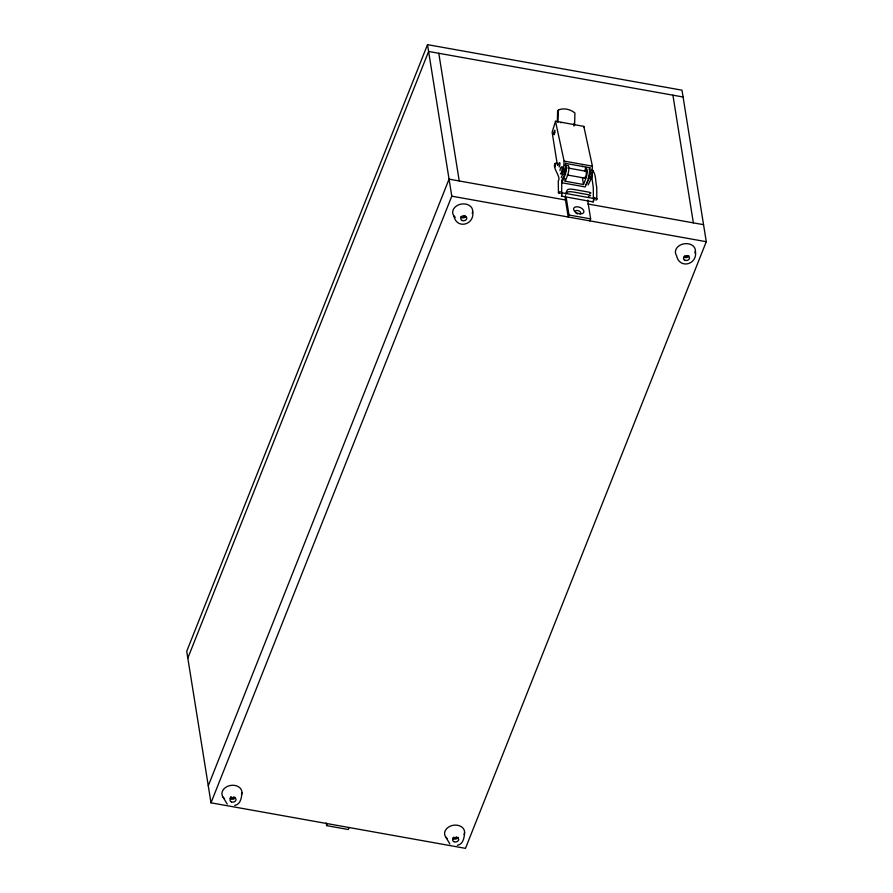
<?xml version="1.0" encoding="UTF-8"?>
<svg xmlns="http://www.w3.org/2000/svg" width="893" height="893" viewBox="0 0 893 893"><rect width="100%" height="100%" fill="white"/><g stroke="black" fill="none" stroke-linecap="round" stroke-linejoin="round"><path stroke-width="1.34" d="M557.321 121.694L557.623 110.955L559.13 109.694A15.795 13.272 35.6 0 1 574.121 112.373L574.936 113.009L574.59 125.098M557.946 122.118L558.292 110.029M573.931 126.013L574.009 123.323M561.329 122.419L560.748 122.787M583.676 127.331L583.81 126.382L555.39 121.18M582.303 166.645L582.392 166.053M241.914 792.705C241.612 797.672 240.652 804.448 234.669 805.441M472.676 211.34C475.143 224.824 456.703 229.936 453.8 215.805M464.594 832.555C464.248 837.534 463.378 844.265 457.339 845.291M695.39 251.078C698.002 264.585 679.394 269.653 676.514 255.543A10.057 7.702 -9.1 0 1 684.529 243.722A10.057 7.702 -9.1 0 1 694.944 253.099M591.936 177.986L593.265 187.329L593.399 198.826C595.185 196.594 597.305 199.742 596.68 199.34M565.515 163.129L565.782 166.221A6.139 1.641 -79.9 0 1 564.566 174.749L561.764 180.252M589.815 167.482L590.083 170.563A6.139 1.641 -79.9 0 1 588.878 179.091L586.065 184.594M596.066 200.322L596.323 199.552M557.143 163.542L552.131 132.22L555.502 121.37L564.119 161.097L563.784 165.864A6.139 1.641 -79.9 0 1 562.568 174.392L561.306 177.562M583.81 126.382L592.427 166.154L592.081 170.92A6.139 1.641 -79.9 0 1 590.876 179.448L588.063 184.951M596.814 199.217L596.725 187.017C595.251 181.714 596.401 173.231 591.624 169.491M596.881 198.838L594.146 198.235M427.513 44.65L186.726 651.298L211.005 802.818L465.487 848.35L706.274 241.702L681.995 90.182L427.513 44.65L451.78 196.17L211.005 802.818M187.82 658.108L428.607 51.459L683.089 96.991M208.27 785.795L449.056 179.147L566.028 200.077M584.625 170.764A6.139 1.641 -79.9 0 1 587.092 170.027A6.139 1.641 -79.9 0 1 585.875 178.555L583.509 184.516L565.202 181.234L567.568 175.285A6.139 1.641 -79.9 0 0 568.874 167.917A6.139 1.641 -79.9 0 0 567.312 165.696M349.063 827.521L348.27 829.508L326.637 825.634L327.418 823.647M566.195 197.543L568.997 215.012L568.205 216.999L565.403 199.53A5.76 1.54 -79.9 0 1 565.503 195.667M589.849 220.872L590.641 218.885L587.84 201.416A3.125 0.837 -79.9 0 1 587.806 200.11M561.641 193.435L562.065 192.81L593.8 198.492L593.934 200.043L593.186 201.918L561.362 196.08M561.574 196.237L562.188 192.832M561.44 193.558L561.373 192.988M557.623 110.955L558.471 110.62M589.681 193.379L590.72 193.067A4.387 0.569 8.1 0 0 587.806 191.95L574.489 189.562A4.387 0.569 8.1 0 0 569.075 189.193L567.937 189.528A5.76 1.54 -79.9 0 0 565.76 194.194M593.8 198.492L593.075 201.896M594.37 198.179L593.99 198.279A1.753 0.804 1.9 0 0 593.488 198.614M564.119 161.097L592.427 166.154M565.57 163.408L589.871 167.75M567.792 167.984L587.627 171.556M567.267 174.983L584.815 178.12M587.94 203.995L703.539 224.679M568.997 215.012L590.641 218.885M451.78 196.17L706.274 241.702M591.534 169.48L592.807 170.407A1.753 1.619 -31.9 0 1 592.439 172.204M449.882 843.93L445.719 837.02M227.213 804.08L223.049 797.181M561.675 192.43L561.764 180.754M554.575 165.428C557.243 170.362 551.829 159.747 557.924 164.468C557.489 167.304 558.594 163.062 556.663 163.229C549.552 164.77 562.054 177.473 558.27 180.766L558.438 192.564M672.909 95.171L693.359 222.859M582.426 177.707L583.509 184.516M564.767 178.511L565.202 181.234M438.787 53.279L459.236 180.966M326.202 822.944L326.637 825.634M558.627 192.988A1.753 0.804 1.9 0 1 559.353 191.928A1.753 0.804 1.9 0 1 561.697 192.285A1.753 0.804 1.9 0 1 561.139 193.368M559.643 193.413A1.753 0.804 1.9 0 1 559.23 193.312M591.077 176.167A3.505 0.938 -79.9 0 1 590.608 177.785M558.973 163.441A2.277 0.603 -79.9 0 1 559.922 163.598A2.277 0.603 -79.9 0 1 559.063 167.002M562.166 167.237A3.505 0.938 -79.9 0 1 562.869 170.652A3.505 0.938 -79.9 0 1 561.027 173.622M585.272 168.152A2.277 0.603 -79.9 0 1 586.109 167.56A2.277 0.603 -79.9 0 1 586.054 169.994M589.302 172.55A3.505 0.938 -79.9 0 1 589.079 175.798M588.867 176.669A3.505 0.938 -79.9 0 1 588.029 178.444M565.046 168.866A3.505 0.938 -79.9 0 1 564.778 171.456M559.956 170.608A3.505 0.938 -79.9 0 1 561.44 166.868A3.505 0.938 -79.9 0 1 561.943 170.016A3.505 0.938 -79.9 0 1 560.458 173.755M591.735 172.293A3.505 0.938 -79.9 0 1 592.171 175.888A3.505 0.938 -79.9 0 1 590.519 179.136M589.023 169.145A6.139 1.641 -79.9 0 1 588.375 179.002L585.228 186.938L561.92 182.775L565.068 174.838A6.139 1.641 -79.9 0 0 566.374 167.471A6.139 1.641 -79.9 0 0 564.822 165.25M565.526 169.759A3.505 0.938 -79.9 0 1 564.8 173.164M564.231 174.191A3.505 0.938 -79.9 0 1 563.706 174.347M585.473 171.411A3.505 0.938 -79.9 0 1 586.087 175.262A3.505 0.938 -79.9 0 1 584.201 177.305M235.406 797.449A3.014 2.311 -9.1 0 1 232.805 799.235A3.014 2.311 -9.1 0 1 229.881 798.186M234.145 796.891A1.607 1.228 -9.1 0 1 232.481 798.175A1.607 1.228 -9.1 0 1 230.952 796.991M224.545 798.733A10.057 7.702 -9.1 0 1 229.758 785.606A10.057 7.702 -9.1 0 1 241.467 794.725M233.564 797.371A1.607 1.228 -9.1 0 1 230.919 796.891M588.454 197.074A3.125 0.837 -79.9 0 1 589.291 195.98L590.351 195.656A4.387 0.569 8.1 0 0 587.438 194.529L574.121 192.151A4.387 0.569 8.1 0 0 568.707 191.783L567.647 192.107A3.125 0.837 -79.9 0 0 566.809 193.201M575.806 212.791A2.813 1.641 21.6 0 1 576.208 210.581A2.813 1.641 21.6 0 1 579.825 211.529A2.813 1.641 21.6 0 1 580.048 213.907M577.548 213.907A2.813 1.641 21.6 0 1 576.286 213.237M688.883 255.811A3.014 2.311 -9.1 0 1 683.804 257.017M687.376 255.878A1.607 1.228 -9.1 0 1 684.607 255.967M465.833 216.653A3.014 2.311 -9.1 0 1 460.643 216.809M464.896 215.514A1.607 1.228 -9.1 0 1 462.116 216.486M455.296 217.367A10.057 7.702 -9.1 0 1 460.509 204.229A10.057 7.702 -9.1 0 1 472.218 213.36M464.583 215.738A1.607 1.228 -9.1 0 1 462.049 216.073M458.087 837.288A3.014 2.311 -9.1 0 1 455.486 839.074A3.014 2.311 -9.1 0 1 452.561 838.025M456.747 837.054A1.607 1.228 -9.1 0 1 453.655 837.154M447.214 838.583A10.057 7.702 -9.1 0 1 452.427 825.445A10.057 7.702 -9.1 0 1 464.137 834.575M553.738 132.677L554.062 134.731L555.033 132.298L554.698 130.244L553.738 132.677M231.399 801.881A3.014 2.311 -9.1 0 0 236.009 799.726A3.014 2.311 -9.1 0 0 231.622 797.851A3.014 2.311 -9.1 0 0 231.399 801.881M574.556 211.25A5.436 3.181 21.6 0 0 583.497 212.858A5.436 3.181 21.6 0 0 578.206 206.875A5.436 3.181 21.6 0 0 574.556 211.25M684.875 260.254A3.014 2.311 -9.1 0 0 689.485 258.088A3.014 2.311 -9.1 0 0 685.098 256.213A3.014 2.311 -9.1 0 0 684.875 260.254M462.15 220.515A3.014 2.311 -9.1 0 0 466.76 218.361A3.014 2.311 -9.1 0 0 462.373 216.486A3.014 2.311 -9.1 0 0 462.15 220.515M454.068 841.731A3.014 2.311 -9.1 0 0 458.678 839.565A3.014 2.311 -9.1 0 0 454.303 837.69A3.014 2.311 -9.1 0 0 454.068 841.731"/></g></svg>
